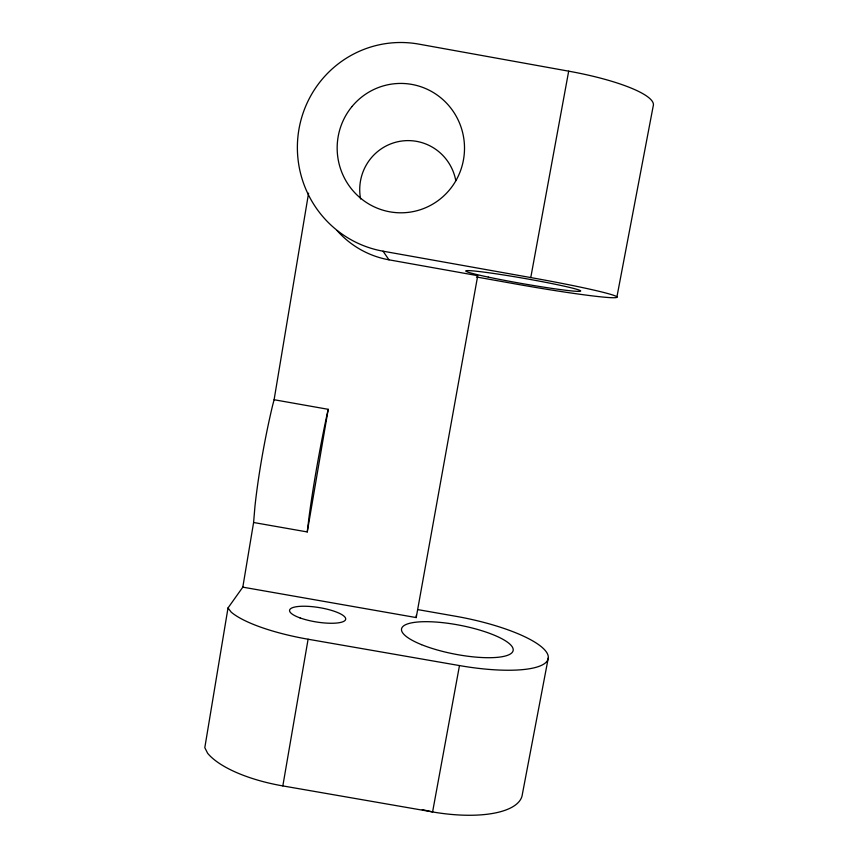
<?xml version="1.0" encoding="UTF-8"?>
<svg xmlns="http://www.w3.org/2000/svg" width="858" height="858" viewBox="0 0 858 858"><rect width="100%" height="100%" fill="white"/><g stroke="black" fill="none" stroke-linecap="round" stroke-linejoin="round"><path stroke-width="1.29" d="M548.294 657.882L522.361 794.272A91.592 34.234 11.5 0 1 432.593 811.936L282.829 785.917A91.731 34.32 8.6 0 1 207.668 753.324L204.805 747.672L228.013 607.947L242.814 587.151L416.216 617.578L416.334 615.24M242.814 587.151L253.603 522.501L254.923 506.66A102.252 11.304 -79.6 0 1 272.479 405.973L274.099 399.731L308.58 193.168M253.603 522.501L307.261 531.939L309.137 516.205A102.209 6.907 -79.8 0 1 326.801 415.594L328.217 409.32L274.099 399.731M307.261 531.939L328.217 409.32M282.829 785.917L308.097 639.231A92.643 23.96 9.1 0 1 231.167 612.097L228.013 607.947M416.216 617.578L477.734 275.675L388.985 259.824A92.063 90.744 88 0 1 337.14 230.63M417.932 609.63L455.469 616.226A92.503 23.895 11 0 1 548.294 656.82A92.503 23.895 11 0 1 459.48 665.572L432.593 811.936L422.275 809.62M476.426 276.973L516.184 284.073A94.927 4.472 9.9 0 0 616.623 297.469A94.927 4.472 9.9 0 0 530.77 277.574L568.682 71.171L418.854 44.123A105.137 103.486 87.9 0 0 298.938 129.322A105.137 103.486 87.9 0 0 383.054 251.19L388.985 259.824M616.838 297.318L653.195 106.081A96.235 20.109 9.3 0 0 568.682 71.171M308.097 639.231L459.48 665.572M383.054 251.19L530.77 277.574M360.607 198.992A49.088 48.456 88.2 0 1 399.12 141.463A49.088 48.456 88.2 0 1 455.812 180.706M421.525 644.648A56.821 14.65 11 0 0 512.355 652.241A56.821 14.65 11 0 0 438.181 622.222A56.821 14.65 11 0 0 421.525 644.648M352.005 106.531A64.704 63.685 87.9 0 0 389.854 211.829A64.704 63.685 87.9 0 0 460.649 125.987A64.704 63.685 87.9 0 0 352.005 106.531M488.309 277.113A58.301 2.735 9.9 0 0 580.051 291.291A58.301 2.735 9.9 0 0 500.89 274.539A58.301 2.735 9.9 0 0 488.309 277.113M300.032 617.91A28.432 7.336 9.1 0 0 345.366 620.034A28.432 7.336 9.1 0 0 307.4 606.316A28.432 7.336 9.1 0 0 300.032 617.91"/></g></svg>
